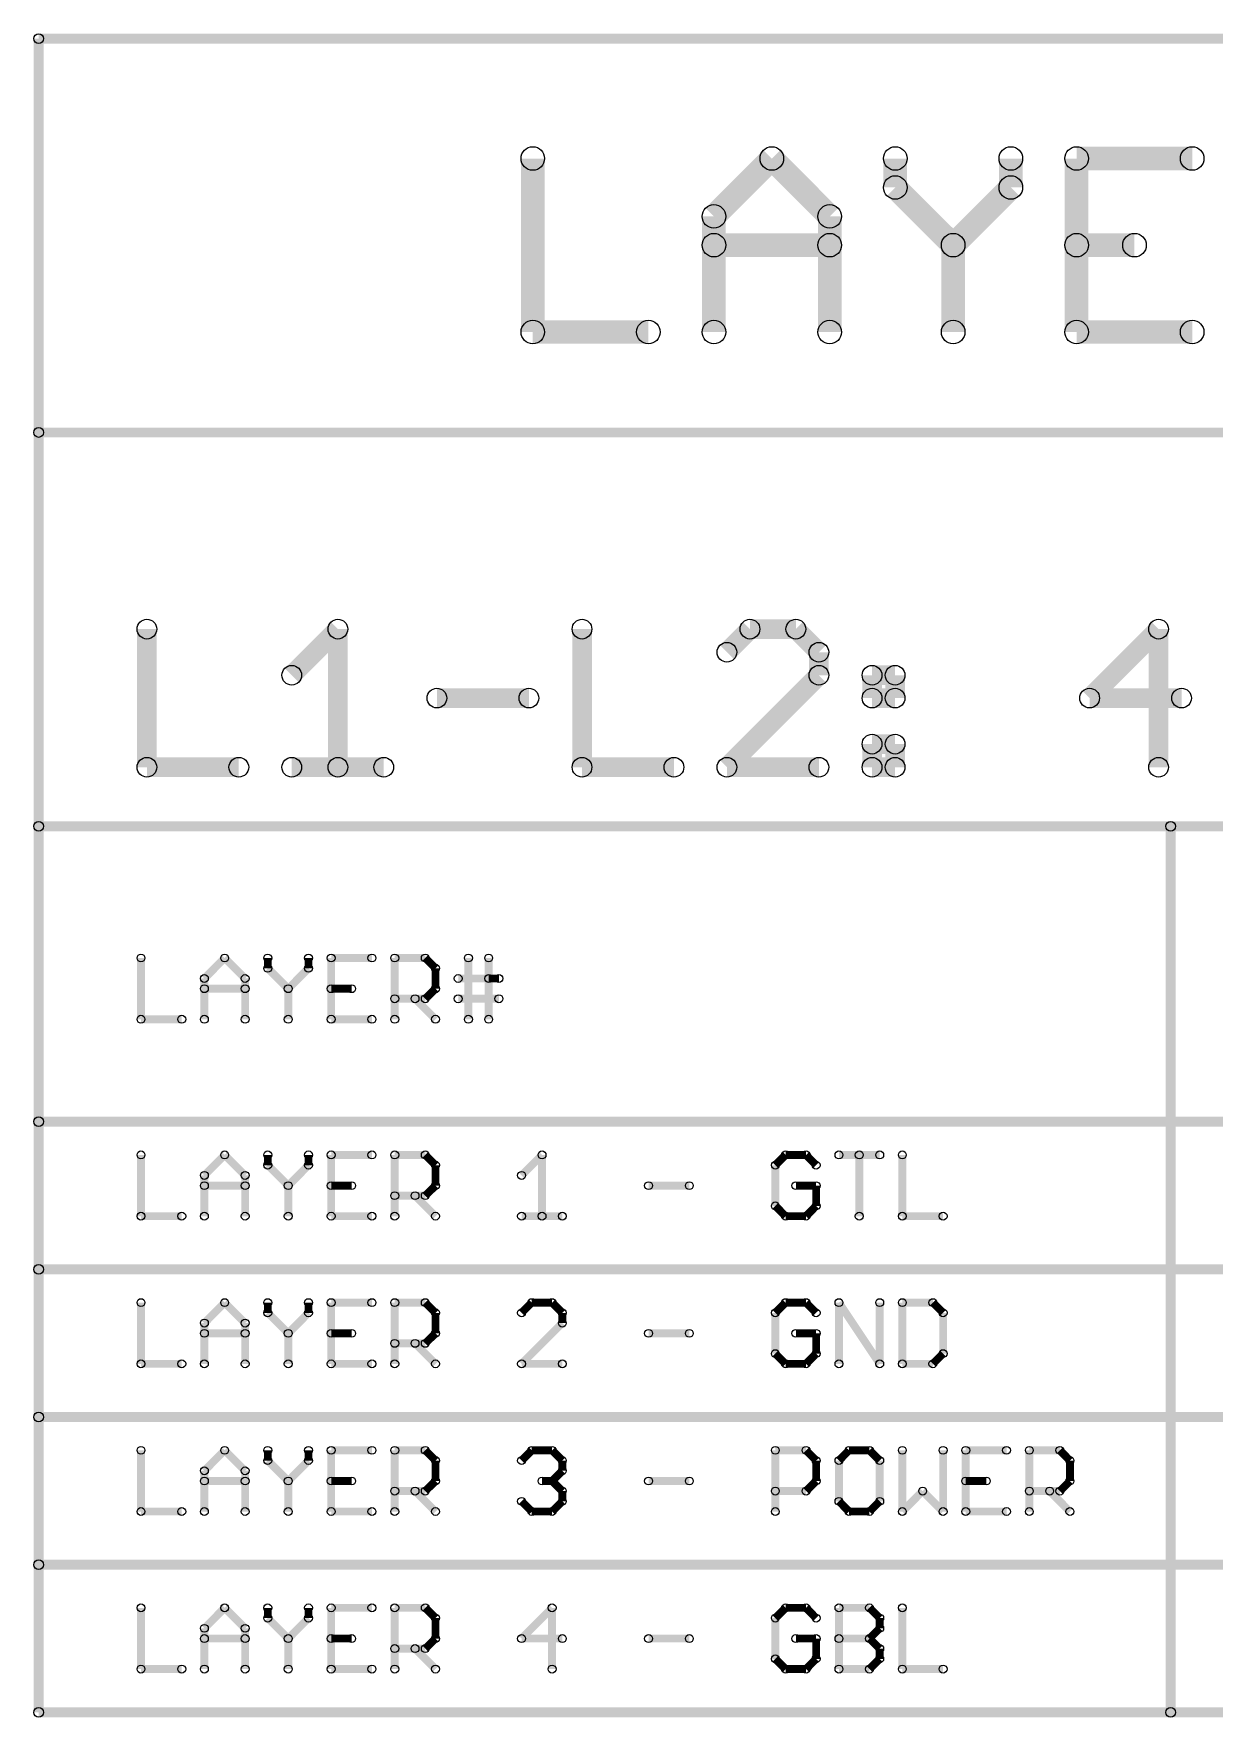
# Model space of a CAD drawing. Extents: x 0 to 123, y 0 to 26.
# Drawn here: x 27.54 to 42.77, y 4.15 to 25.87 of the extents above; entities that cross this region are included whole.
import ezdxf

# ---------------------------------------------------------------- set-up
doc = ezdxf.new("R2010")
doc.units = 0
doc.layers.get('0').update_dxf_attribs({"linetype": 'CONTINUOUS'})
doc.layers.add('XIAOESP32C3_GTO', color=3, linetype='CONTINUOUS')

# ---------------------------------------------------------------- blocks, each defined once
blk = doc.blocks.new('ROUND_16')
blk.add_circle((0, 0), 0.152)
blk = doc.blocks.new('ROUND_2')
blk.add_circle((0, 0), 0.0508)
blk = doc.blocks.new('ROUND_14')
blk.add_circle((0, 0), 0.0635)
blk = doc.blocks.new('ROUND_46')
blk.add_circle((0, 0), 0.127)

msp = doc.modelspace()

# ---------------------------------------------------------------- linework, layer by layer
at = {"layer": 'XIAOESP32C3_GTO'}
for points, const_width in [([(122.85218, 25.80386), (27.60218, 25.80386)], 0.127), ([(27.60218, 25.80386), (27.60218, 20.72386)], 0.127), ([(33.97758, 24.257), (33.97758, 22.01926)], 0.3048), ([(36.31438, 23.51024), (37.06114, 24.257)], 0.3048), ([(37.06114, 24.257), (37.8079, 23.51024)], 0.3048), ([(38.65372, 23.88362), (38.65372, 24.257)], 0.3048), ([(40.1447, 23.88362), (40.1447, 24.257)], 0.3048), ([(40.99306, 24.257), (40.99306, 22.01926)], 0.3048), ([(42.48404, 24.257), (40.99306, 24.257)], 0.3048), ([(39.40048, 23.1394), (38.65372, 23.88362)], 0.3048), ([(39.40048, 23.1394), (40.1447, 23.88362)], 0.3048), ([(36.31438, 22.01926), (36.31438, 23.51024)], 0.3048), ([(37.8079, 23.51024), (37.8079, 22.01926)], 0.3048), ([(37.8079, 23.1394), (36.31438, 23.1394)], 0.3048), ([(39.40048, 22.01926), (39.40048, 23.1394)], 0.3048), ([(40.99306, 23.1394), (41.73982, 23.1394)], 0.3048), ([(33.97758, 22.01926), (35.46856, 22.01926)], 0.3048), ([(40.99306, 22.01926), (42.48404, 22.01926)], 0.3048), ([(27.60218, 15.64386), (27.60218, 20.72386)], 0.127), ([(27.60218, 20.72386), (56.81218, 20.72386)], 0.127), ([(28.99918, 16.40586), (28.99918, 18.1864)], 0.254), ([(31.46298, 18.1864), (30.86862, 17.59204)], 0.254), ([(31.46298, 18.1864), (31.46298, 16.40586)], 0.254), ([(34.61258, 18.1864), (34.61258, 16.40586)], 0.254), ([(36.7792, 18.1864), (36.48202, 17.88922)], 0.254), ([(37.37102, 18.1864), (36.7792, 18.1864)], 0.254), ([(37.6682, 17.88922), (37.37102, 18.1864)], 0.254), ([(42.0497, 18.1864), (41.1607, 17.2974)], 0.254), ([(42.0497, 16.40586), (42.0497, 18.1864)], 0.254), ([(37.6682, 17.59204), (37.6682, 17.88922)], 0.254), ([(36.48202, 16.40586), (37.6682, 17.59204)], 0.254), ([(38.354, 17.59204), (38.354, 17.2974)], 0.254), ([(38.65118, 17.59204), (38.354, 17.59204)], 0.254), ([(38.65118, 17.2974), (38.65118, 17.59204)], 0.254), ([(33.92678, 17.2974), (32.7406, 17.2974)], 0.254), ([(38.354, 17.2974), (38.65118, 17.2974)], 0.254), ([(41.1607, 17.2974), (42.34688, 17.2974)], 0.254), ([(38.354, 16.40586), (38.354, 16.70304)], 0.254), ([(38.354, 16.70304), (38.65118, 16.70304)], 0.254), ([(38.65118, 16.70304), (38.65118, 16.40586)], 0.254), ([(30.18536, 16.40586), (28.99918, 16.40586)], 0.254), ([(32.0548, 16.40586), (30.86862, 16.40586)], 0.254), ([(34.61258, 16.40586), (35.79876, 16.40586)], 0.254), ([(37.6682, 16.40586), (36.48202, 16.40586)], 0.254), ([(38.65118, 16.40586), (38.354, 16.40586)], 0.254), ([(27.60218, 11.83386), (27.60218, 15.64386)], 0.127), ([(27.60218, 15.64386), (42.20718, 15.64386)], 0.127), ([(42.20718, 15.64386), (42.20718, 4.21386)], 0.127), ([(122.85218, 15.64386), (42.20718, 15.64386)], 0.127), ([(28.92298, 13.15466), (28.92298, 13.9446)], 0.1016), ([(30.00248, 13.9446), (29.74086, 13.68044)], 0.1016), ([(30.26664, 13.68044), (30.00248, 13.9446)], 0.1016), ([(30.55874, 13.81252), (30.55874, 13.9446)], 0.1016), ([(31.08452, 13.9446), (31.08452, 13.81252)], 0.1016), ([(31.37662, 13.15466), (31.37662, 13.9446)], 0.1016), ([(31.37662, 13.9446), (31.9024, 13.9446)], 0.1016), ([(32.19704, 13.15466), (32.19704, 13.9446)], 0.1016), ([(32.19704, 13.9446), (32.59074, 13.9446)], 0.1016), ([(32.59074, 13.9446), (32.72282, 13.81252)], 0.1016), ([(33.147, 13.9446), (33.147, 13.15466)], 0.1016), ([(33.40862, 13.15466), (33.40862, 13.9446)], 0.1016), ([(29.74086, 13.68044), (29.74086, 13.15466)], 0.1016), ([(30.26664, 13.68044), (30.26664, 13.15466)], 0.1016), ([(30.8229, 13.54836), (30.55874, 13.81252)], 0.1016), ([(31.08452, 13.81252), (30.8229, 13.54836)], 0.1016), ([(32.72282, 13.81252), (32.72282, 13.54836)], 0.1016), ([(33.40862, 13.68044), (33.01492, 13.68044)], 0.1016), ([(33.5407, 13.68044), (33.40862, 13.68044)], 0.1016), ([(30.26664, 13.54836), (29.74086, 13.54836)], 0.1016), ([(30.8229, 13.54836), (30.8229, 13.15466)], 0.1016), ([(31.37662, 13.54836), (31.64078, 13.54836)], 0.1016), ([(32.59074, 13.41882), (32.19704, 13.41882)], 0.1016), ([(32.72282, 13.15466), (32.45866, 13.41882)], 0.1016), ([(32.72282, 13.54836), (32.59074, 13.41882)], 0.1016), ([(33.01492, 13.41882), (33.5407, 13.41882)], 0.1016), ([(29.44876, 13.15466), (28.92298, 13.15466)], 0.1016), ([(31.9024, 13.15466), (31.37662, 13.15466)], 0.1016), ([(122.85218, 11.83386), (27.60218, 11.83386)], 0.127), ([(27.60218, 11.83386), (27.60218, 9.92886)], 0.127), ([(28.92298, 10.61466), (28.92298, 11.4046)], 0.1016), ([(30.00248, 11.4046), (29.74086, 11.14044)], 0.1016), ([(30.26664, 11.14044), (30.00248, 11.4046)], 0.1016), ([(30.55874, 11.27252), (30.55874, 11.4046)], 0.1016), ([(30.8229, 11.00836), (30.55874, 11.27252)], 0.1016), ([(30.8229, 11.00836), (31.08452, 11.27252)], 0.1016), ([(31.08452, 11.27252), (31.08452, 11.4046)], 0.1016), ([(31.9024, 11.4046), (31.37662, 11.4046)], 0.1016), ([(31.37662, 11.4046), (31.37662, 10.61466)], 0.1016), ([(32.19704, 10.61466), (32.19704, 11.4046)], 0.1016), ([(32.19704, 11.4046), (32.59074, 11.4046)], 0.1016), ([(32.59074, 11.4046), (32.72282, 11.27252)], 0.1016), ([(32.72282, 11.27252), (32.72282, 11.00836)], 0.1016), ([(34.09696, 11.4046), (33.8328, 11.14044)], 0.1016), ([(34.09696, 10.61466), (34.09696, 11.4046)], 0.1016), ([(37.10686, 11.27252), (37.23894, 11.4046)], 0.1016), ([(37.10686, 10.74674), (37.10686, 11.27252)], 0.1016), ([(37.23894, 11.4046), (37.5031, 11.4046)], 0.1016), ([(37.5031, 11.4046), (37.63264, 11.27252)], 0.1016), ([(37.92728, 11.4046), (38.45306, 11.4046)], 0.1016), ([(38.1889, 10.61466), (38.1889, 11.4046)], 0.1016), ([(38.74516, 11.4046), (38.74516, 10.61466)], 0.1016), ([(29.74086, 11.14044), (29.74086, 10.61466)], 0.1016), ([(30.26664, 11.14044), (30.26664, 10.61466)], 0.1016), ([(29.74086, 11.00836), (30.26664, 11.00836)], 0.1016), ([(30.8229, 10.61466), (30.8229, 11.00836)], 0.1016), ([(31.37662, 11.00836), (31.64078, 11.00836)], 0.1016), ([(32.59074, 10.87882), (32.19704, 10.87882)], 0.1016), ([(32.45866, 10.87882), (32.72282, 10.61466)], 0.1016), ([(32.72282, 11.00836), (32.59074, 10.87882)], 0.1016), ([(35.99688, 11.00836), (35.4711, 11.00836)], 0.1016), ([(37.63264, 11.00836), (37.37102, 11.00836)], 0.1016), ([(37.63264, 10.74674), (37.63264, 11.00836)], 0.1016), ([(29.44876, 10.61466), (28.92298, 10.61466)], 0.1016), ([(31.37662, 10.61466), (31.9024, 10.61466)], 0.1016), ([(33.8328, 10.61466), (34.35858, 10.61466)], 0.1016), ([(37.23894, 10.61466), (37.10686, 10.74674)], 0.1016), ([(37.5031, 10.61466), (37.23894, 10.61466)], 0.1016), ([(37.63264, 10.74674), (37.5031, 10.61466)], 0.1016), ([(38.74516, 10.61466), (39.27094, 10.61466)], 0.1016), ([(27.60218, 9.92886), (122.85218, 9.92886)], 0.127), ([(27.60218, 8.02386), (27.60218, 9.92886)], 0.127), ([(28.92298, 8.70966), (28.92298, 9.4996)], 0.1016), ([(30.00248, 9.4996), (29.74086, 9.23544)], 0.1016), ([(30.26664, 9.23544), (30.00248, 9.4996)], 0.1016), ([(30.55874, 9.36752), (30.55874, 9.4996)], 0.1016), ([(30.8229, 9.10336), (30.55874, 9.36752)], 0.1016), ([(31.08452, 9.36752), (30.8229, 9.10336)], 0.1016), ([(31.08452, 9.4996), (31.08452, 9.36752)], 0.1016), ([(31.37662, 8.70966), (31.37662, 9.4996)], 0.1016), ([(31.37662, 9.4996), (31.9024, 9.4996)], 0.1016), ([(32.19704, 9.4996), (32.59074, 9.4996)], 0.1016), ([(32.19704, 8.70966), (32.19704, 9.4996)], 0.1016), ([(32.59074, 9.4996), (32.72282, 9.36752)], 0.1016), ([(32.72282, 9.36752), (32.72282, 9.10336)], 0.1016), ([(33.8328, 9.36752), (33.96488, 9.4996)], 0.1016), ([(33.96488, 9.4996), (34.2265, 9.4996)], 0.1016), ([(34.2265, 9.4996), (34.35858, 9.36752)], 0.1016), ([(34.35858, 9.36752), (34.35858, 9.23544)], 0.1016), ([(37.10686, 9.36752), (37.23894, 9.4996)], 0.1016), ([(37.10686, 8.84174), (37.10686, 9.36752)], 0.1016), ([(37.23894, 9.4996), (37.5031, 9.4996)], 0.1016), ([(37.5031, 9.4996), (37.63264, 9.36752)], 0.1016), ([(37.92728, 9.4996), (38.45306, 8.70966)], 0.1016), ([(37.92728, 9.4996), (37.92728, 8.70966)], 0.1016), ([(38.45306, 8.70966), (38.45306, 9.4996)], 0.1016), ([(38.74516, 9.4996), (39.13886, 9.4996)], 0.1016), ([(38.74516, 8.70966), (38.74516, 9.4996)], 0.1016), ([(39.13886, 9.4996), (39.27094, 9.36752)], 0.1016), ([(39.27094, 9.36752), (39.27094, 8.84174)], 0.1016), ([(29.74086, 9.23544), (29.74086, 8.70966)], 0.1016), ([(30.26664, 9.10336), (29.74086, 9.10336)], 0.1016), ([(30.26664, 9.23544), (30.26664, 8.70966)], 0.1016), ([(30.8229, 9.10336), (30.8229, 8.70966)], 0.1016), ([(31.37662, 9.10336), (31.64078, 9.10336)], 0.1016), ([(32.72282, 9.10336), (32.59074, 8.97382)], 0.1016), ([(34.35858, 9.23544), (33.8328, 8.70966)], 0.1016), ([(35.4711, 9.10336), (35.99688, 9.10336)], 0.1016), ([(37.63264, 9.10336), (37.37102, 9.10336)], 0.1016), ([(37.63264, 8.84174), (37.63264, 9.10336)], 0.1016), ([(32.59074, 8.97382), (32.19704, 8.97382)], 0.1016), ([(32.45866, 8.97382), (32.72282, 8.70966)], 0.1016), ([(29.44876, 8.70966), (28.92298, 8.70966)], 0.1016), ([(31.9024, 8.70966), (31.37662, 8.70966)], 0.1016), ([(33.8328, 8.70966), (34.35858, 8.70966)], 0.1016), ([(37.10686, 8.84174), (37.23894, 8.70966)], 0.1016), ([(37.23894, 8.70966), (37.5031, 8.70966)], 0.1016), ([(37.5031, 8.70966), (37.63264, 8.84174)], 0.1016), ([(39.13886, 8.70966), (38.74516, 8.70966)], 0.1016), ([(39.27094, 8.84174), (39.13886, 8.70966)], 0.1016), ([(122.85218, 8.02386), (27.60218, 8.02386)], 0.127), ([(27.60218, 8.02386), (27.60218, 6.11886)], 0.127), ([(28.92298, 6.80466), (28.92298, 7.5946)], 0.1016), ([(30.00248, 7.5946), (29.74086, 7.33044)], 0.1016), ([(30.26664, 7.33044), (30.00248, 7.5946)], 0.1016), ([(30.55874, 7.46252), (30.55874, 7.5946)], 0.1016), ([(31.08452, 7.46252), (31.08452, 7.5946)], 0.1016), ([(31.9024, 7.5946), (31.37662, 7.5946)], 0.1016), ([(31.37662, 7.5946), (31.37662, 6.80466)], 0.1016), ([(32.19704, 6.80466), (32.19704, 7.5946)], 0.1016), ([(32.19704, 7.5946), (32.59074, 7.5946)], 0.1016), ([(32.59074, 7.5946), (32.72282, 7.46252)], 0.1016), ([(33.96488, 7.5946), (33.8328, 7.46252)], 0.1016), ([(34.2265, 7.5946), (33.96488, 7.5946)], 0.1016), ([(34.35858, 7.46252), (34.2265, 7.5946)], 0.1016), ([(37.10686, 6.80466), (37.10686, 7.5946)], 0.1016), ([(37.10686, 7.5946), (37.5031, 7.5946)], 0.1016), ([(37.5031, 7.5946), (37.63264, 7.46252)], 0.1016), ([(38.05682, 7.5946), (37.92728, 7.46252)], 0.1016), ([(38.32098, 7.5946), (38.05682, 7.5946)], 0.1016), ([(38.45306, 7.46252), (38.32098, 7.5946)], 0.1016), ([(38.74516, 6.80466), (38.74516, 7.5946)], 0.1016), ([(39.27094, 7.5946), (39.27094, 6.80466)], 0.1016), ([(40.08882, 7.5946), (39.56304, 7.5946)], 0.1016), ([(39.56304, 7.5946), (39.56304, 6.80466)], 0.1016), ([(40.38346, 6.80466), (40.38346, 7.5946)], 0.1016), ([(40.38346, 7.5946), (40.77716, 7.5946)], 0.1016), ([(40.77716, 7.5946), (40.9067, 7.46252)], 0.1016), ([(30.8229, 7.19836), (30.55874, 7.46252)], 0.1016), ([(30.8229, 7.19836), (31.08452, 7.46252)], 0.1016), ([(32.72282, 7.46252), (32.72282, 7.19836)], 0.1016), ([(34.35858, 7.33044), (34.35858, 7.46252)], 0.1016), ([(37.63264, 7.46252), (37.63264, 7.19836)], 0.1016), ([(37.92728, 7.46252), (37.92728, 6.93674)], 0.1016), ([(38.45306, 6.93674), (38.45306, 7.46252)], 0.1016), ([(40.9067, 7.46252), (40.9067, 7.19836)], 0.1016), ([(29.74086, 7.33044), (29.74086, 6.80466)], 0.1016), ([(29.74086, 7.19836), (30.26664, 7.19836)], 0.1016), ([(30.26664, 7.33044), (30.26664, 6.80466)], 0.1016), ([(30.8229, 6.80466), (30.8229, 7.19836)], 0.1016), ([(31.37662, 7.19836), (31.64078, 7.19836)], 0.1016), ([(32.72282, 7.19836), (32.59074, 7.06882)], 0.1016), ([(34.09696, 7.19836), (34.2265, 7.19836)], 0.1016), ([(34.2265, 7.19836), (34.35858, 7.33044)], 0.1016), ([(34.2265, 7.19836), (34.35858, 7.06882)], 0.1016), ([(35.99688, 7.19836), (35.4711, 7.19836)], 0.1016), ([(37.63264, 7.19836), (37.5031, 7.06882)], 0.1016), ([(39.56304, 7.19836), (39.8272, 7.19836)], 0.1016), ([(40.9067, 7.19836), (40.77716, 7.06882)], 0.1016), ([(32.59074, 7.06882), (32.19704, 7.06882)], 0.1016), ([(32.45866, 7.06882), (32.72282, 6.80466)], 0.1016), ([(33.96488, 6.80466), (33.8328, 6.93674)], 0.1016), ([(34.35858, 6.93674), (34.2265, 6.80466)], 0.1016), ([(34.35858, 7.06882), (34.35858, 6.93674)], 0.1016), ([(37.5031, 7.06882), (37.10686, 7.06882)], 0.1016), ([(37.92728, 6.93674), (38.05682, 6.80466)], 0.1016), ([(38.32098, 6.80466), (38.45306, 6.93674)], 0.1016), ([(39.00678, 7.06882), (38.74516, 6.80466)], 0.1016), ([(39.27094, 6.80466), (39.00678, 7.06882)], 0.1016), ([(40.77716, 7.06882), (40.38346, 7.06882)], 0.1016), ([(40.64508, 7.06882), (40.9067, 6.80466)], 0.1016), ([(29.44876, 6.80466), (28.92298, 6.80466)], 0.1016), ([(31.37662, 6.80466), (31.9024, 6.80466)], 0.1016), ([(34.2265, 6.80466), (33.96488, 6.80466)], 0.1016), ([(38.05682, 6.80466), (38.32098, 6.80466)], 0.1016), ([(39.56304, 6.80466), (40.08882, 6.80466)], 0.1016), ([(27.60218, 4.21386), (27.60218, 6.11886)], 0.127), ([(27.60218, 6.11886), (122.85218, 6.11886)], 0.127), ([(28.92298, 4.77266), (28.92298, 5.5626)], 0.1016), ([(30.00248, 5.5626), (29.74086, 5.29844)], 0.1016), ([(30.26664, 5.29844), (30.00248, 5.5626)], 0.1016), ([(30.55874, 5.43052), (30.55874, 5.5626)], 0.1016), ([(30.8229, 5.16636), (30.55874, 5.43052)], 0.1016), ([(31.08452, 5.43052), (30.8229, 5.16636)], 0.1016), ([(31.08452, 5.5626), (31.08452, 5.43052)], 0.1016), ([(31.37662, 4.77266), (31.37662, 5.5626)], 0.1016), ([(31.37662, 5.5626), (31.9024, 5.5626)], 0.1016), ([(32.19704, 4.77266), (32.19704, 5.5626)], 0.1016), ([(32.19704, 5.5626), (32.59074, 5.5626)], 0.1016), ([(32.59074, 5.5626), (32.72282, 5.43052)], 0.1016), ([(32.72282, 5.43052), (32.72282, 5.16636)], 0.1016), ([(33.8328, 5.16636), (34.2265, 5.5626)], 0.1016), ([(34.2265, 5.5626), (34.2265, 4.77266)], 0.1016), ([(37.10686, 5.43052), (37.23894, 5.5626)], 0.1016), ([(37.10686, 4.90474), (37.10686, 5.43052)], 0.1016), ([(37.23894, 5.5626), (37.5031, 5.5626)], 0.1016), ([(37.5031, 5.5626), (37.63264, 5.43052)], 0.1016), ([(38.32098, 5.5626), (37.92728, 5.5626)], 0.1016), ([(37.92728, 5.5626), (37.92728, 4.77266)], 0.1016), ([(38.45306, 5.43052), (38.32098, 5.5626)], 0.1016), ([(38.45306, 5.29844), (38.45306, 5.43052)], 0.1016), ([(38.74516, 4.77266), (38.74516, 5.5626)], 0.1016), ([(29.74086, 5.29844), (29.74086, 4.77266)], 0.1016), ([(30.26664, 5.16636), (29.74086, 5.16636)], 0.1016), ([(30.26664, 5.29844), (30.26664, 4.77266)], 0.1016), ([(30.8229, 5.16636), (30.8229, 4.77266)], 0.1016), ([(31.37662, 5.16636), (31.64078, 5.16636)], 0.1016), ([(32.72282, 5.16636), (32.59074, 5.03682)], 0.1016), ([(34.35858, 5.16636), (33.8328, 5.16636)], 0.1016), ([(35.99688, 5.16636), (35.4711, 5.16636)], 0.1016), ([(37.63264, 5.16636), (37.37102, 5.16636)], 0.1016), ([(37.63264, 5.16636), (37.63264, 4.90474)], 0.1016), ([(38.32098, 5.16636), (37.92728, 5.16636)], 0.1016), ([(38.32098, 5.16636), (38.45306, 5.29844)], 0.1016), ([(38.45306, 5.03682), (38.32098, 5.16636)], 0.1016), ([(32.59074, 5.03682), (32.19704, 5.03682)], 0.1016), ([(32.72282, 4.77266), (32.45866, 5.03682)], 0.1016), ([(38.45306, 4.90474), (38.45306, 5.03682)], 0.1016), ([(29.44876, 4.77266), (28.92298, 4.77266)], 0.1016), ([(31.9024, 4.77266), (31.37662, 4.77266)], 0.1016), ([(37.23894, 4.77266), (37.10686, 4.90474)], 0.1016), ([(37.5031, 4.77266), (37.23894, 4.77266)], 0.1016), ([(37.63264, 4.90474), (37.5031, 4.77266)], 0.1016), ([(37.92728, 4.77266), (38.32098, 4.77266)], 0.1016), ([(38.32098, 4.77266), (38.45306, 4.90474)], 0.1016), ([(39.27094, 4.77266), (38.74516, 4.77266)], 0.1016), ([(42.20718, 4.21386), (27.60218, 4.21386)], 0.127), ([(56.81218, 4.21386), (42.20718, 4.21386)], 0.127)]:
    msp.add_lwpolyline(points, dxfattribs=dict(at, const_width=const_width))

# ---------------------------------------------------------------- block references
for name, p in [('ROUND_14', (27.60218, 25.80386)), ('ROUND_16', (33.97758, 24.257)), ('ROUND_16', (37.06114, 24.257)), ('ROUND_16', (38.65372, 24.257)), ('ROUND_16', (40.1447, 24.257)), ('ROUND_16', (40.99306, 24.257)), ('ROUND_16', (40.99306, 24.257)), ('ROUND_16', (42.48404, 24.257)), ('ROUND_16', (38.65372, 23.88362)), ('ROUND_16', (40.1447, 23.88362)), ('ROUND_16', (36.31438, 23.51024)), ('ROUND_16', (37.8079, 23.51024)), ('ROUND_16', (36.31438, 23.1394)), ('ROUND_16', (37.8079, 23.1394)), ('ROUND_16', (39.40048, 23.1394)), ('ROUND_16', (39.40048, 23.1394)), ('ROUND_16', (40.99306, 23.1394)), ('ROUND_16', (41.73982, 23.1394)), ('ROUND_16', (33.97758, 22.01926)), ('ROUND_16', (33.97758, 22.01926)), ('ROUND_16', (35.46856, 22.01926)), ('ROUND_16', (36.31438, 22.01926)), ('ROUND_16', (37.8079, 22.01926)), ('ROUND_16', (39.40048, 22.01926)), ('ROUND_16', (40.99306, 22.01926)), ('ROUND_16', (42.48404, 22.01926)), ('ROUND_14', (27.60218, 20.72386)), ('ROUND_14', (27.60218, 20.72386)), ('ROUND_46', (28.99918, 18.1864)), ('ROUND_46', (31.46298, 18.1864)), ('ROUND_46', (31.46298, 18.1864)), ('ROUND_46', (34.61258, 18.1864)), ('ROUND_46', (36.7792, 18.1864)), ('ROUND_46', (37.37102, 18.1864)), ('ROUND_46', (42.0497, 18.1864)), ('ROUND_46', (42.0497, 18.1864)), ('ROUND_46', (36.48202, 17.88922)), ('ROUND_46', (37.6682, 17.88922)), ('ROUND_46', (30.86862, 17.59204)), ('ROUND_46', (37.6682, 17.59204)), ('ROUND_46', (38.354, 17.59204)), ('ROUND_46', (38.354, 17.59204)), ('ROUND_46', (38.65118, 17.59204)), ('ROUND_46', (32.7406, 17.2974)), ('ROUND_46', (33.92678, 17.2974)), ('ROUND_46', (38.354, 17.2974)), ('ROUND_46', (38.65118, 17.2974)), ('ROUND_46', (41.1607, 17.2974)), ('ROUND_46', (42.34688, 17.2974)), ('ROUND_46', (38.354, 16.70304)), ('ROUND_46', (38.65118, 16.70304)), ('ROUND_46', (28.99918, 16.40586)), ('ROUND_46', (30.18536, 16.40586)), ('ROUND_46', (30.86862, 16.40586)), ('ROUND_46', (31.46298, 16.40586)), ('ROUND_46', (32.0548, 16.40586)), ('ROUND_46', (34.61258, 16.40586)), ('ROUND_46', (35.79876, 16.40586)), ('ROUND_46', (36.48202, 16.40586)), ('ROUND_46', (37.6682, 16.40586)), ('ROUND_46', (38.354, 16.40586)), ('ROUND_46', (38.65118, 16.40586)), ('ROUND_46', (38.65118, 16.40586)), ('ROUND_46', (42.0497, 16.40586)), ('ROUND_14', (27.60218, 15.64386)), ('ROUND_14', (27.60218, 15.64386)), ('ROUND_14', (42.20718, 15.64386)), ('ROUND_14', (42.20718, 15.64386)), ('ROUND_2', (28.92298, 13.9446)), ('ROUND_2', (30.00248, 13.9446)), ('ROUND_2', (30.55874, 13.9446)), ('ROUND_2', (31.08452, 13.9446)), ('ROUND_2', (31.37662, 13.9446)), ('ROUND_2', (31.9024, 13.9446)), ('ROUND_2', (32.19704, 13.9446)), ('ROUND_2', (32.59074, 13.9446)), ('ROUND_2', (33.147, 13.9446)), ('ROUND_2', (33.40862, 13.9446)), ('ROUND_2', (29.74086, 13.68044)), ('ROUND_2', (30.26664, 13.68044)), ('ROUND_2', (30.26664, 13.68044)), ('ROUND_2', (30.55874, 13.81252)), ('ROUND_2', (31.08452, 13.81252)), ('ROUND_2', (32.72282, 13.81252)), ('ROUND_2', (33.01492, 13.68044)), ('ROUND_2', (33.40862, 13.68044)), ('ROUND_2', (33.5407, 13.68044)), ('ROUND_2', (29.74086, 13.54836)), ('ROUND_2', (30.26664, 13.54836)), ('ROUND_2', (30.8229, 13.54836)), ('ROUND_2', (30.8229, 13.54836)), ('ROUND_2', (31.37662, 13.54836)), ('ROUND_2', (31.64078, 13.54836)), ('ROUND_2', (32.19704, 13.41882)), ('ROUND_2', (32.45866, 13.41882)), ('ROUND_2', (32.59074, 13.41882)), ('ROUND_2', (32.59074, 13.41882)), ('ROUND_2', (32.72282, 13.54836)), ('ROUND_2', (33.01492, 13.41882)), ('ROUND_2', (33.5407, 13.41882)), ('ROUND_2', (28.92298, 13.15466)), ('ROUND_2', (29.44876, 13.15466)), ('ROUND_2', (29.74086, 13.15466)), ('ROUND_2', (30.26664, 13.15466)), ('ROUND_2', (30.8229, 13.15466)), ('ROUND_2', (31.37662, 13.15466)), ('ROUND_2', (31.9024, 13.15466)), ('ROUND_2', (32.19704, 13.15466)), ('ROUND_2', (32.72282, 13.15466)), ('ROUND_2', (33.147, 13.15466)), ('ROUND_2', (33.40862, 13.15466)), ('ROUND_14', (27.60218, 11.83386)), ('ROUND_14', (27.60218, 11.83386)), ('ROUND_2', (28.92298, 11.4046)), ('ROUND_2', (30.00248, 11.4046)), ('ROUND_2', (30.55874, 11.4046)), ('ROUND_2', (30.55874, 11.27252)), ('ROUND_2', (31.08452, 11.4046)), ('ROUND_2', (31.08452, 11.27252)), ('ROUND_2', (31.37662, 11.4046)), ('ROUND_2', (31.9024, 11.4046)), ('ROUND_2', (32.19704, 11.4046)), ('ROUND_2', (32.59074, 11.4046)), ('ROUND_2', (32.72282, 11.27252)), ('ROUND_2', (34.09696, 11.4046)), ('ROUND_2', (37.10686, 11.27252)), ('ROUND_2', (37.23894, 11.4046)), ('ROUND_2', (37.5031, 11.4046)), ('ROUND_2', (37.63264, 11.27252)), ('ROUND_2', (37.92728, 11.4046)), ('ROUND_2', (38.1889, 11.4046)), ('ROUND_2', (38.45306, 11.4046)), ('ROUND_2', (38.74516, 11.4046)), ('ROUND_2', (29.74086, 11.14044)), ('ROUND_2', (30.26664, 11.14044)), ('ROUND_2', (30.26664, 11.14044)), ('ROUND_2', (33.8328, 11.14044)), ('ROUND_2', (29.74086, 11.00836)), ('ROUND_2', (30.26664, 11.00836)), ('ROUND_2', (30.8229, 11.00836)), ('ROUND_2', (30.8229, 11.00836)), ('ROUND_2', (31.37662, 11.00836)), ('ROUND_2', (31.64078, 11.00836)), ('ROUND_2', (32.19704, 10.87882)), ('ROUND_2', (32.45866, 10.87882)), ('ROUND_2', (32.59074, 10.87882)), ('ROUND_2', (32.72282, 11.00836)), ('ROUND_2', (32.72282, 11.00836)), ('ROUND_2', (35.4711, 11.00836)), ('ROUND_2', (35.99688, 11.00836)), ('ROUND_2', (37.37102, 11.00836)), ('ROUND_2', (37.63264, 11.00836)), ('ROUND_2', (28.92298, 10.61466)), ('ROUND_2', (29.44876, 10.61466)), ('ROUND_2', (29.74086, 10.61466)), ('ROUND_2', (30.26664, 10.61466)), ('ROUND_2', (30.8229, 10.61466)), ('ROUND_2', (31.37662, 10.61466)), ('ROUND_2', (31.9024, 10.61466)), ('ROUND_2', (32.19704, 10.61466)), ('ROUND_2', (32.72282, 10.61466)), ('ROUND_2', (33.8328, 10.61466)), ('ROUND_2', (34.09696, 10.61466)), ('ROUND_2', (34.35858, 10.61466)), ('ROUND_2', (37.10686, 10.74674)), ('ROUND_2', (37.23894, 10.61466)), ('ROUND_2', (37.5031, 10.61466)), ('ROUND_2', (37.63264, 10.74674)), ('ROUND_2', (37.63264, 10.74674)), ('ROUND_2', (38.1889, 10.61466)), ('ROUND_2', (38.74516, 10.61466)), ('ROUND_2', (39.27094, 10.61466)), ('ROUND_14', (27.60218, 9.92886)), ('ROUND_14', (27.60218, 9.92886)), ('ROUND_2', (28.92298, 9.4996)), ('ROUND_2', (30.00248, 9.4996)), ('ROUND_2', (30.55874, 9.4996)), ('ROUND_2', (30.55874, 9.36752)), ('ROUND_2', (31.08452, 9.4996)), ('ROUND_2', (31.08452, 9.36752)), ('ROUND_2', (31.37662, 9.4996)), ('ROUND_2', (31.9024, 9.4996)), ('ROUND_2', (32.19704, 9.4996)), ('ROUND_2', (32.19704, 9.4996)), ('ROUND_2', (32.59074, 9.4996)), ('ROUND_2', (32.72282, 9.36752)), ('ROUND_2', (33.8328, 9.36752)), ('ROUND_2', (33.96488, 9.4996)), ('ROUND_2', (34.2265, 9.4996)), ('ROUND_2', (34.35858, 9.36752)), ('ROUND_2', (37.10686, 9.36752)), ('ROUND_2', (37.23894, 9.4996)), ('ROUND_2', (37.5031, 9.4996)), ('ROUND_2', (37.63264, 9.36752)), ('ROUND_2', (37.92728, 9.4996)), ('ROUND_2', (37.92728, 9.4996)), ('ROUND_2', (38.45306, 9.4996)), ('ROUND_2', (38.74516, 9.4996)), ('ROUND_2', (38.74516, 9.4996)), ('ROUND_2', (39.13886, 9.4996)), ('ROUND_2', (39.27094, 9.36752)), ('ROUND_2', (29.74086, 9.23544)), ('ROUND_2', (29.74086, 9.10336)), ('ROUND_2', (30.26664, 9.23544)), ('ROUND_2', (30.26664, 9.23544)), ('ROUND_2', (30.26664, 9.10336)), ('ROUND_2', (30.8229, 9.10336)), ('ROUND_2', (30.8229, 9.10336)), ('ROUND_2', (31.37662, 9.10336)), ('ROUND_2', (31.64078, 9.10336)), ('ROUND_2', (32.72282, 9.10336)), ('ROUND_2', (34.35858, 9.23544)), ('ROUND_2', (35.4711, 9.10336)), ('ROUND_2', (35.99688, 9.10336)), ('ROUND_2', (37.37102, 9.10336)), ('ROUND_2', (37.63264, 9.10336)), ('ROUND_2', (32.19704, 8.97382)), ('ROUND_2', (32.45866, 8.97382)), ('ROUND_2', (32.59074, 8.97382)), ('ROUND_2', (28.92298, 8.70966)), ('ROUND_2', (29.44876, 8.70966)), ('ROUND_2', (29.74086, 8.70966)), ('ROUND_2', (30.26664, 8.70966)), ('ROUND_2', (30.8229, 8.70966)), ('ROUND_2', (31.37662, 8.70966)), ('ROUND_2', (31.9024, 8.70966)), ('ROUND_2', (32.19704, 8.70966)), ('ROUND_2', (32.72282, 8.70966)), ('ROUND_2', (33.8328, 8.70966)), ('ROUND_2', (34.35858, 8.70966)), ('ROUND_2', (37.10686, 8.84174)), ('ROUND_2', (37.10686, 8.84174)), ('ROUND_2', (37.23894, 8.70966)), ('ROUND_2', (37.5031, 8.70966)), ('ROUND_2', (37.63264, 8.84174)), ('ROUND_2', (37.92728, 8.70966)), ('ROUND_2', (38.45306, 8.70966)), ('ROUND_2', (38.74516, 8.70966)), ('ROUND_2', (39.13886, 8.70966)), ('ROUND_2', (39.27094, 8.84174)), ('ROUND_14', (27.60218, 8.02386)), ('ROUND_14', (27.60218, 8.02386)), ('ROUND_2', (28.92298, 7.5946)), ('ROUND_2', (30.00248, 7.5946)), ('ROUND_2', (30.55874, 7.5946)), ('ROUND_2', (31.08452, 7.5946)), ('ROUND_2', (31.37662, 7.5946)), ('ROUND_2', (31.9024, 7.5946)), ('ROUND_2', (32.19704, 7.5946)), ('ROUND_2', (32.59074, 7.5946)), ('ROUND_2', (33.96488, 7.5946)), ('ROUND_2', (34.2265, 7.5946)), ('ROUND_2', (37.10686, 7.5946)), ('ROUND_2', (37.5031, 7.5946)), ('ROUND_2', (38.05682, 7.5946)), ('ROUND_2', (38.32098, 7.5946)), ('ROUND_2', (38.74516, 7.5946)), ('ROUND_2', (39.27094, 7.5946)), ('ROUND_2', (39.56304, 7.5946)), ('ROUND_2', (40.08882, 7.5946)), ('ROUND_2', (40.38346, 7.5946)), ('ROUND_2', (40.77716, 7.5946)), ('ROUND_2', (30.55874, 7.46252)), ('ROUND_2', (31.08452, 7.46252)), ('ROUND_2', (32.72282, 7.46252)), ('ROUND_2', (32.72282, 7.46252)), ('ROUND_2', (33.8328, 7.46252)), ('ROUND_2', (34.35858, 7.46252)), ('ROUND_2', (37.63264, 7.46252)), ('ROUND_2', (37.63264, 7.46252)), ('ROUND_2', (37.92728, 7.46252)), ('ROUND_2', (38.45306, 7.46252)), ('ROUND_2', (38.45306, 7.46252)), ('ROUND_2', (40.9067, 7.46252)), ('ROUND_2', (29.74086, 7.33044)), ('ROUND_2', (29.74086, 7.19836)), ('ROUND_2', (30.26664, 7.33044)), ('ROUND_2', (30.26664, 7.33044)), ('ROUND_2', (30.26664, 7.19836)), ('ROUND_2', (30.8229, 7.19836)), ('ROUND_2', (30.8229, 7.19836)), ('ROUND_2', (31.37662, 7.19836)), ('ROUND_2', (31.64078, 7.19836)), ('ROUND_2', (32.72282, 7.19836)), ('ROUND_2', (34.09696, 7.19836)), ('ROUND_2', (34.2265, 7.19836)), ('ROUND_2', (34.2265, 7.19836)), ('ROUND_2', (34.35858, 7.33044)), ('ROUND_2', (35.4711, 7.19836)), ('ROUND_2', (35.99688, 7.19836)), ('ROUND_2', (37.63264, 7.19836)), ('ROUND_2', (39.56304, 7.19836)), ('ROUND_2', (39.8272, 7.19836)), ('ROUND_2', (40.9067, 7.19836)), ('ROUND_2', (40.9067, 7.19836)), ('ROUND_2', (32.19704, 7.06882)), ('ROUND_2', (32.45866, 7.06882)), ('ROUND_2', (32.59074, 7.06882)), ('ROUND_2', (33.8328, 6.93674)), ('ROUND_2', (34.35858, 7.06882)), ('ROUND_2', (34.35858, 7.06882)), ('ROUND_2', (34.35858, 6.93674)), ('ROUND_2', (37.10686, 7.06882)), ('ROUND_2', (37.5031, 7.06882)), ('ROUND_2', (37.92728, 6.93674)), ('ROUND_2', (38.45306, 6.93674)), ('ROUND_2', (39.00678, 7.06882)), ('ROUND_2', (40.38346, 7.06882)), ('ROUND_2', (40.64508, 7.06882)), ('ROUND_2', (40.77716, 7.06882)), ('ROUND_2', (28.92298, 6.80466)), ('ROUND_2', (29.44876, 6.80466)), ('ROUND_2', (29.74086, 6.80466)), ('ROUND_2', (30.26664, 6.80466)), ('ROUND_2', (30.8229, 6.80466)), ('ROUND_2', (31.37662, 6.80466)), ('ROUND_2', (31.9024, 6.80466)), ('ROUND_2', (32.19704, 6.80466)), ('ROUND_2', (32.72282, 6.80466)), ('ROUND_2', (33.96488, 6.80466)), ('ROUND_2', (34.2265, 6.80466)), ('ROUND_2', (37.10686, 6.80466)), ('ROUND_2', (38.05682, 6.80466)), ('ROUND_2', (38.32098, 6.80466)), ('ROUND_2', (38.74516, 6.80466)), ('ROUND_2', (39.27094, 6.80466)), ('ROUND_2', (39.27094, 6.80466)), ('ROUND_2', (39.56304, 6.80466)), ('ROUND_2', (40.08882, 6.80466)), ('ROUND_2', (40.38346, 6.80466)), ('ROUND_2', (40.9067, 6.80466)), ('ROUND_14', (27.60218, 6.11886)), ('ROUND_14', (27.60218, 6.11886)), ('ROUND_2', (28.92298, 5.5626)), ('ROUND_2', (30.00248, 5.5626)), ('ROUND_2', (30.55874, 5.5626)), ('ROUND_2', (30.55874, 5.43052)), ('ROUND_2', (31.08452, 5.5626)), ('ROUND_2', (31.08452, 5.43052)), ('ROUND_2', (31.37662, 5.5626)), ('ROUND_2', (31.9024, 5.5626)), ('ROUND_2', (32.19704, 5.5626)), ('ROUND_2', (32.59074, 5.5626)), ('ROUND_2', (32.72282, 5.43052)), ('ROUND_2', (34.2265, 5.5626)), ('ROUND_2', (37.10686, 5.43052)), ('ROUND_2', (37.23894, 5.5626)), ('ROUND_2', (37.5031, 5.5626)), ('ROUND_2', (37.63264, 5.43052)), ('ROUND_2', (37.92728, 5.5626)), ('ROUND_2', (38.32098, 5.5626)), ('ROUND_2', (38.45306, 5.43052)), ('ROUND_2', (38.45306, 5.43052)), ('ROUND_2', (38.74516, 5.5626)), ('ROUND_2', (29.74086, 5.29844)), ('ROUND_2', (29.74086, 5.16636)), ('ROUND_2', (30.26664, 5.29844)), ('ROUND_2', (30.26664, 5.29844)), ('ROUND_2', (30.26664, 5.16636)), ('ROUND_2', (30.8229, 5.16636)), ('ROUND_2', (30.8229, 5.16636)), ('ROUND_2', (31.37662, 5.16636)), ('ROUND_2', (31.64078, 5.16636)), ('ROUND_2', (32.72282, 5.16636)), ('ROUND_2', (33.8328, 5.16636)), ('ROUND_2', (34.35858, 5.16636)), ('ROUND_2', (35.4711, 5.16636)), ('ROUND_2', (35.99688, 5.16636)), ('ROUND_2', (37.37102, 5.16636)), ('ROUND_2', (37.63264, 5.16636)), ('ROUND_2', (37.63264, 5.16636)), ('ROUND_2', (37.92728, 5.16636)), ('ROUND_2', (38.32098, 5.16636)), ('ROUND_2', (38.32098, 5.16636)), ('ROUND_2', (38.45306, 5.29844)), ('ROUND_2', (32.19704, 5.03682)), ('ROUND_2', (32.45866, 5.03682)), ('ROUND_2', (32.59074, 5.03682)), ('ROUND_2', (32.59074, 5.03682)), ('ROUND_2', (38.45306, 5.03682)), ('ROUND_2', (28.92298, 4.77266)), ('ROUND_2', (29.44876, 4.77266)), ('ROUND_2', (29.74086, 4.77266)), ('ROUND_2', (30.26664, 4.77266)), ('ROUND_2', (30.8229, 4.77266)), ('ROUND_2', (31.37662, 4.77266)), ('ROUND_2', (31.9024, 4.77266)), ('ROUND_2', (32.19704, 4.77266)), ('ROUND_2', (32.72282, 4.77266)), ('ROUND_2', (34.2265, 4.77266)), ('ROUND_2', (37.10686, 4.90474)), ('ROUND_2', (37.23894, 4.77266)), ('ROUND_2', (37.5031, 4.77266)), ('ROUND_2', (37.63264, 4.90474)), ('ROUND_2', (37.92728, 4.77266)), ('ROUND_2', (38.32098, 4.77266)), ('ROUND_2', (38.45306, 4.90474)), ('ROUND_2', (38.74516, 4.77266)), ('ROUND_2', (39.27094, 4.77266)), ('ROUND_14', (27.60218, 4.21386)), ('ROUND_14', (42.20718, 4.21386)), ('ROUND_14', (42.20718, 4.21386))]:
    msp.add_blockref(name, p, dxfattribs=at)

doc.saveas('drawing.dxf')
